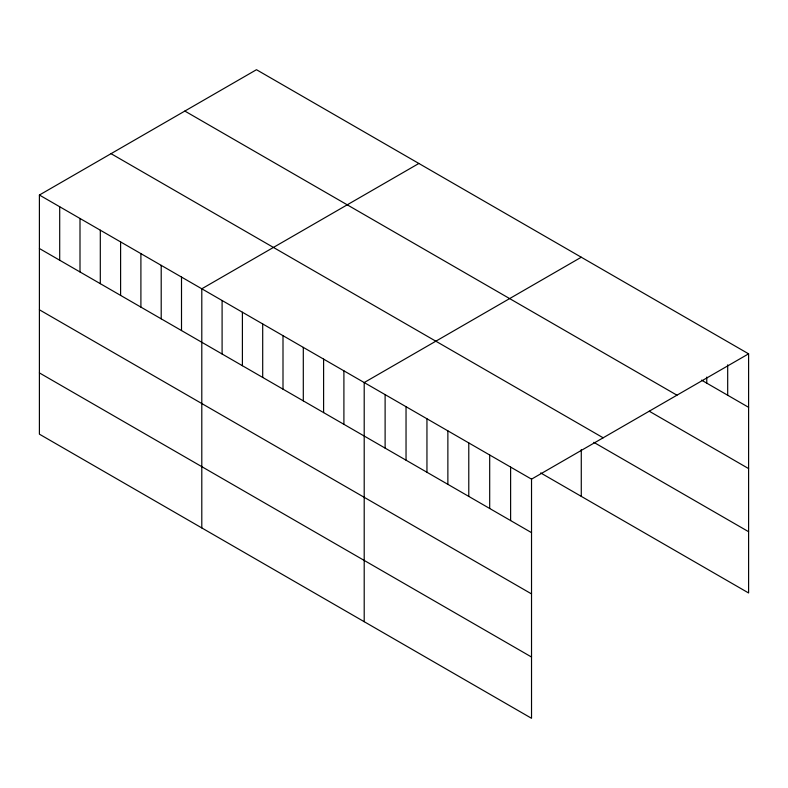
<?xml version="1.0" encoding="UTF-8"?>
<svg xmlns="http://www.w3.org/2000/svg" width="788" height="788" viewBox="0 0 788 788"><rect width="100%" height="100%" fill="white"/><g stroke="black" fill="none" stroke-linecap="round" stroke-linejoin="round"><path stroke-width="1.18" d="M39.4 195.03L531.526 479.153L531.526 718.292L39.4 434.168L39.4 195.03L256.474 69.708L748.6 353.832L748.6 592.97L540.676 472.928M418.871 163.461L201.797 288.792L201.797 527.93M581.278 257.223L364.204 382.554L364.204 621.693M531.526 479.153L748.6 353.832M701.537 380.141L748.6 407.317M184.835 111.059L676.961 395.192M649.253 411.218L748.6 468.584M111.039 153.67L603.165 437.803M593.827 442.344L748.6 531.703M39.4 248.516L531.526 532.639M39.4 309.782L531.526 593.906M39.4 372.901L531.526 657.025M727.688 364.854L727.688 395.241M706.767 377.088L706.767 383.165M581.278 449.515L581.278 496.371M510.614 467.077L510.614 520.563M489.693 455.001L489.693 508.487M468.781 442.935L468.781 496.41M447.87 430.859L447.87 484.334M426.948 418.783L426.948 472.258M406.037 406.706L406.037 460.182M385.115 394.63L385.115 448.106M343.903 370.833L343.903 424.318M323.602 359.111L323.602 412.597M303.301 347.39L303.301 400.875M283 335.668L283 389.154M262.7 323.957L262.7 377.432M242.399 312.235L242.399 365.711M222.098 300.514L222.098 353.989M181.506 277.071L181.506 330.556M161.205 265.349L161.205 318.835M140.904 253.628L140.904 307.113M120.603 241.906L120.603 295.392M100.303 230.194L100.303 283.67M80.002 218.473L80.002 271.949M59.701 206.751L59.701 260.227"/></g></svg>
